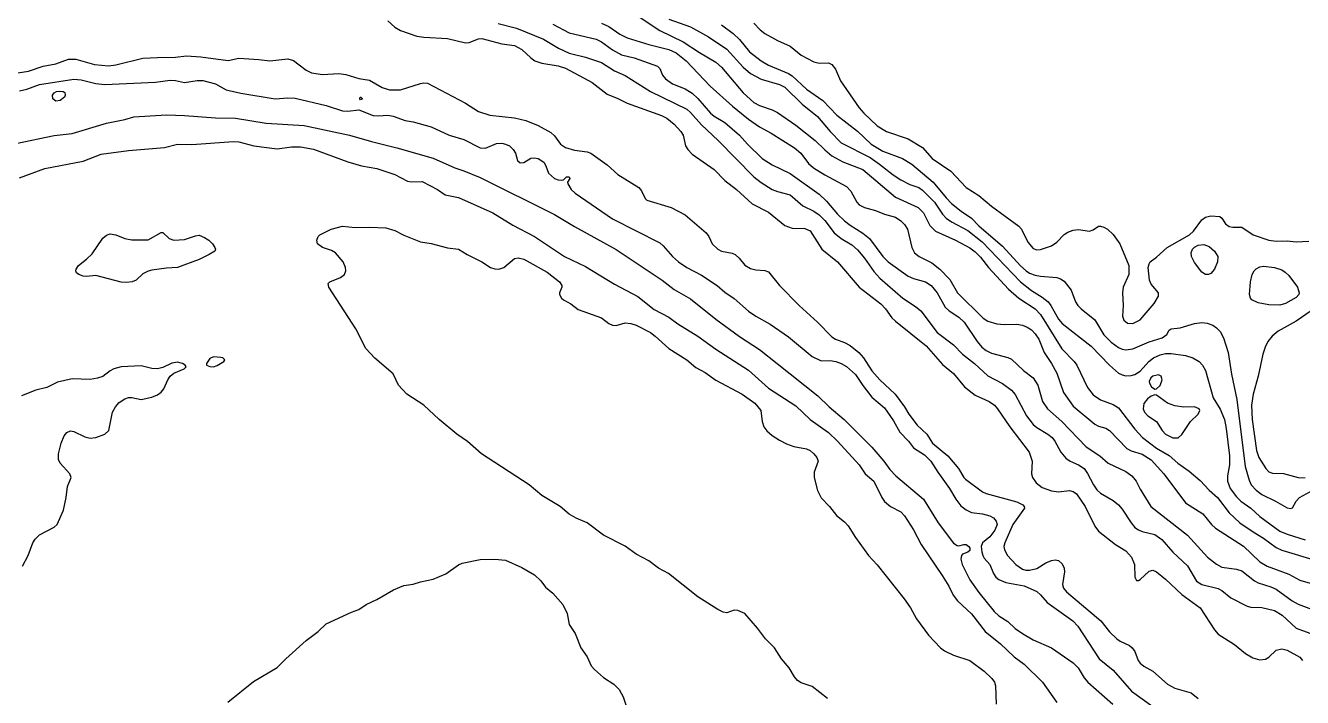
# Model space of a CAD drawing. Extents: x 474277 to 475042, y 254928 to 255625.
# Drawn here: x 474377.3 to 474431.3, y 255357.6 to 255386 of the extents above; entities that cross this region are included whole.
import ezdxf

# ---------------------------------------------------------------- set-up
doc = ezdxf.new("R2010")
doc.units = 0
doc.header["$MEASUREMENT"] = 0
doc.layers.add('BaseMapV2_DTM_export_MonNov09090547073261 — entities', color=1, linetype='CONTINUOUS')

msp = doc.modelspace()

# ---------------------------------------------------------------- linework, layer by layer
at = {"layer": 'BaseMapV2_DTM_export_MonNov09090547073261 — entities', "color": 15, "linetype": 'Continuous', "true_color": 0xb7484b}
for points in [[(474392.649, 255386.199, 85.25), (474392.948, 255385.934, 85.25), (474393.178, 255385.797, 85.25), (474393.868, 255385.555, 85.25), (474394.175, 255385.51, 85.25), (474395.172, 255385.456, 85.25), (474395.938, 255385.267, 85.25), (474396.092, 255385.287, 85.25), (474396.475, 255385.442, 85.25), (474396.628, 255385.453, 85.25), (474397.472, 255385.235, 85.25), (474398.009, 255385.157, 85.25), (474398.315, 255384.992, 85.25), (474398.699, 255384.63, 85.25), (474398.863, 255384.512, 85.25), (474399.159, 255384.415, 85.25), (474399.849, 255384.302, 85.25), (474400.156, 255384.194, 85.25), (474401.293, 255383.592, 85.25), (474401.919, 255383.099, 85.25), (474402.379, 255382.921, 85.25), (474402.763, 255382.725, 85.25), (474404.219, 255382.198, 85.25), (474404.449, 255382.088, 85.25), (474404.761, 255381.829, 85.25), (474405.043, 255381.522, 85.25), (474405.129, 255381.368, 85.25), (474405.228, 255380.908, 85.25), (474405.33, 255380.755, 85.25), (474405.523, 255380.564, 85.25), (474406.443, 255379.906, 85.25), (474406.9, 255379.452, 85.25), (474407.384, 255379.068, 85.25), (474408.053, 255378.465, 85.25), (474408.743, 255378.102, 85.25), (474409.43, 255377.535, 85.25), (474409.74, 255377.424, 85.25), (474410.277, 255377.417, 85.25), (474410.507, 255377.314, 85.25), (474411.001, 255376.538, 85.25), (474411.655, 255376.001, 85.25), (474412.578, 255374.928, 85.25), (474413.497, 255374.22, 85.25), (474413.692, 255374.008, 85.25), (474413.957, 255373.632, 85.25), (474414.111, 255373.488, 85.25), (474415.414, 255372.456, 85.25), (474416.104, 255371.659, 85.25), (474416.564, 255371.279, 85.25), (474417.028, 255370.71, 85.25), (474417.484, 255370.356, 85.25), (474418.074, 255370.097, 85.25), (474418.293, 255369.944, 85.25), (474418.426, 255369.79, 85.25), (474418.946, 255369.024, 85.25), (474419.772, 255367.95, 85.25), (474419.887, 255367.567, 85.25), (474419.861, 255367.03, 85.25), (474419.911, 255366.877, 85.25), (474420.066, 255366.647, 85.25), (474420.321, 255366.451, 85.25), (474420.705, 255366.313, 85.25), (474421.012, 255366.276, 85.25), (474421.472, 255366.327, 85.25), (474421.625, 255366.29, 85.25), (474421.763, 255366.187, 85.25), (474422.134, 255365.65, 85.25), (474422.545, 255364.821, 85.25), (474422.698, 255364.607, 85.25), (474423.419, 255364.04, 85.25), (474423.849, 255363.769, 85.25), (474424.098, 255363.503, 85.25), (474424.214, 255363.196, 85.25), (474424.238, 255362.659, 85.25), (474424.309, 255362.519, 85.25), (474424.385, 255362.518, 85.25), (474424.462, 255362.56, 85.25), (474424.845, 255362.913, 85.25), (474424.999, 255362.949, 85.25), (474425.152, 255362.888, 85.25), (474425.535, 255362.58, 85.25), (474426.226, 255361.92, 85.25), (474426.993, 255361.356, 85.25), (474427.599, 255360.436, 85.25), (474427.759, 255360.252, 85.25), (474428.449, 255359.81, 85.25), (474428.909, 255359.436, 85.25), (474429.216, 255359.252, 85.25), (474429.523, 255359.16, 85.25), (474429.753, 255359.188, 85.25), (474429.906, 255359.272, 85.25), (474430.213, 255359.577, 85.25), (474430.443, 255359.633, 85.25), (474430.673, 255359.569, 85.25), (474431.209, 255359.278, 85.25), (474431.325, 255359.132, 85.25)], [(474397.319, 255386.092, 85), (474398.085, 255385.898, 85), (474399.226, 255385.432, 85), (474399.866, 255385.049, 85), (474400.309, 255384.838, 85), (474400.999, 255384.664, 85), (474401.688, 255384.435, 85), (474402.226, 255384.091, 85), (474402.686, 255383.89, 85), (474403.759, 255383.206, 85), (474405.293, 255382.466, 85), (474405.446, 255382.327, 85), (474405.906, 255381.796, 85), (474406.614, 255381.138, 85), (474408.127, 255379.605, 85), (474408.437, 255379.355, 85), (474408.897, 255379.067, 85), (474409.127, 255378.978, 85), (474409.663, 255378.838, 85), (474410.199, 255378.378, 85), (474410.66, 255378.148, 85), (474410.879, 255377.995, 85), (474411.12, 255377.747, 85), (474411.515, 255377.228, 85), (474411.823, 255376.998, 85), (474412.27, 255376.725, 85), (474412.5, 255376.516, 85), (474412.807, 255376.16, 85), (474413.191, 255375.6, 85), (474413.455, 255375.311, 85), (474414.417, 255374.463, 85), (474414.954, 255374.116, 85), (474415.184, 255373.93, 85), (474415.875, 255373.011, 85), (474416.564, 255372.485, 85), (474416.95, 255372.091, 85), (474417.453, 255371.707, 85), (474418.021, 255371.175, 85), (474418.635, 255370.86, 85), (474419.018, 255370.575, 85), (474419.171, 255370.385, 85), (474419.652, 255369.484, 85), (474419.938, 255369.121, 85), (474420.091, 255368.997, 85), (474420.551, 255368.715, 85), (474420.734, 255368.564, 85), (474420.85, 255368.41, 85), (474421.107, 255367.95, 85), (474421.318, 255367.701, 85), (474421.501, 255367.567, 85), (474421.855, 255367.412, 85), (474422.085, 255367.257, 85), (474422.238, 255367.047, 85), (474422.48, 255366.57, 85), (474422.622, 255366.356, 85), (474422.775, 255366.217, 85), (474423.312, 255365.91, 85), (474423.542, 255365.722, 85), (474423.695, 255365.543, 85), (474424.074, 255364.96, 85), (474424.232, 255364.767, 85), (474424.385, 255364.659, 85), (474424.539, 255364.596, 85), (474425.075, 255364.459, 85), (474425.382, 255364.26, 85), (474425.842, 255363.723, 85), (474426.456, 255363.14, 85), (474426.839, 255362.497, 85), (474427.069, 255362.349, 85), (474427.759, 255362.182, 85), (474427.912, 255362.092, 85), (474428.296, 255361.779, 85), (474428.986, 255361.427, 85), (474429.139, 255361.392, 85), (474429.599, 255361.383, 85), (474430.136, 255361.247, 85), (474430.468, 255361.049, 85), (474431.056, 255360.507, 85), (474432.206, 255360.085, 85)], [(474399.619, 255386.06, 84.75), (474400.309, 255385.696, 84.75), (474401.459, 255385.43, 84.75), (474401.689, 255385.317, 84.75), (474402.149, 255384.976, 84.75), (474402.533, 255384.759, 84.75), (474403.069, 255384.632, 84.75), (474404.049, 255384.282, 84.75), (474404.143, 255384.18, 84.75), (474404.262, 255383.899, 84.75), (474404.383, 255383.745, 84.75), (474404.68, 255383.531, 84.75), (474405.216, 255383.324, 84.75), (474405.523, 255383.136, 84.75), (474405.753, 255382.917, 84.75), (474406.295, 255382.289, 84.75), (474406.443, 255382.169, 84.75), (474406.903, 255381.9, 84.75), (474407.517, 255381.37, 84.75), (474407.854, 255380.985, 84.75), (474408.478, 255380.372, 84.75), (474408.897, 255380.109, 84.75), (474409.663, 255379.745, 84.75), (474410.89, 255378.874, 84.75), (474411.197, 255378.566, 84.75), (474411.657, 255378.027, 84.75), (474411.964, 255377.738, 84.75), (474412.194, 255377.551, 84.75), (474412.731, 255377.221, 84.75), (474413.016, 255376.998, 84.75), (474413.574, 255376.227, 84.75), (474413.804, 255376.001, 84.75), (474414.647, 255375.402, 84.75), (474414.877, 255375.298, 84.75), (474415.386, 255375.158, 84.75), (474415.616, 255375.004, 84.75), (474415.872, 255374.698, 84.75), (474416.22, 255374.084, 84.75), (474416.376, 255373.931, 84.75), (474416.794, 255373.66, 84.75), (474417.024, 255373.456, 84.75), (474417.568, 255372.627, 84.75), (474417.768, 255372.397, 84.75), (474417.944, 255372.253, 84.75), (474418.175, 255372.137, 84.75), (474418.865, 255371.959, 84.75), (474419.018, 255371.884, 84.75), (474419.527, 255371.401, 84.75), (474419.933, 255371.094, 84.75), (474420.133, 255370.787, 84.75), (474420.328, 255370.097, 84.75), (474420.543, 255369.79, 84.75), (474421.148, 255369.254, 84.75), (474422.178, 255368.18, 84.75), (474422.748, 255367.797, 84.75), (474423.112, 255367.49, 84.75), (474423.849, 255367.135, 84.75), (474424.107, 255366.953, 84.75), (474424.291, 255366.723, 84.75), (474424.462, 255366.38, 84.75), (474424.904, 255365.65, 84.75), (474426.456, 255364.444, 84.75), (474427.303, 255363.503, 84.75), (474427.682, 255363.209, 84.75), (474427.912, 255363.088, 84.75), (474428.526, 255363, 84.75), (474428.756, 255362.922, 84.75), (474429.293, 255362.505, 84.75), (474429.446, 255362.424, 84.75), (474429.983, 255362.254, 84.75), (474430.213, 255362.148, 84.75), (474430.88, 255361.663, 84.75), (474431.133, 255361.524, 84.75), (474431.823, 255361.27, 84.75)], [(474401.689, 255386.109, 84.5), (474401.987, 255385.969, 84.5), (474402.456, 255385.635, 84.5), (474402.763, 255385.478, 84.5), (474403.683, 255385.198, 84.5), (474404.526, 255384.992, 84.5), (474404.833, 255384.855, 84.5), (474405.256, 255384.512, 84.5), (474406.28, 255383.439, 84.5), (474407.219, 255382.595, 84.5), (474407.9, 255382.037, 84.5), (474408.36, 255381.723, 84.5), (474408.863, 255381.445, 84.5), (474409.848, 255380.832, 84.5), (474410.105, 255380.602, 84.5), (474410.43, 255380.167, 84.5), (474410.651, 255379.988, 84.5), (474411.12, 255379.679, 84.5), (474412.04, 255379.195, 84.5), (474412.221, 255378.991, 84.5), (474412.472, 255378.531, 84.5), (474412.577, 255378.416, 84.5), (474412.807, 255378.298, 84.5), (474413.267, 255378.181, 84.5), (474413.651, 255378.019, 84.5), (474414.111, 255377.89, 84.5), (474414.341, 255377.739, 84.5), (474414.494, 255377.582, 84.5), (474414.624, 255377.381, 84.5), (474414.806, 255376.615, 84.5), (474414.918, 255376.384, 84.5), (474415.108, 255376.231, 84.5), (474415.644, 255375.959, 84.5), (474415.992, 255375.694, 84.5), (474416.411, 255375.25, 84.5), (474416.733, 255374.698, 84.5), (474417.815, 255373.624, 84.5), (474418.021, 255373.498, 84.5), (474418.405, 255373.385, 84.5), (474418.711, 255373.346, 84.5), (474419.248, 255373.359, 84.5), (474419.478, 255373.321, 84.5), (474419.686, 255373.241, 84.5), (474419.861, 255373.122, 84.5), (474420.015, 255372.96, 84.5), (474420.168, 255372.732, 84.5), (474420.405, 255372.167, 84.5), (474420.711, 255371.707, 84.5), (474420.935, 255371.288, 84.5), (474421.215, 255370.48, 84.5), (474421.625, 255369.892, 84.5), (474422.545, 255369.129, 84.5), (474422.698, 255369.052, 84.5), (474423.005, 255368.961, 84.5), (474423.167, 255368.87, 84.5), (474423.889, 255368.103, 84.5), (474424.079, 255368.01, 84.5), (474424.539, 255367.861, 84.5), (474424.922, 255367.618, 84.5), (474425.459, 255367.03, 84.5), (474426.379, 255365.81, 84.5), (474427.11, 255365.343, 84.5), (474427.48, 255364.883, 84.5), (474427.639, 255364.73, 84.5), (474428.833, 255363.969, 84.5), (474429.523, 255363.302, 84.5), (474429.828, 255363.12, 84.5), (474430.749, 255362.786, 84.5), (474431.209, 255362.53, 84.5), (474431.746, 255362.375, 84.5)], [(474403.069, 255386.507, 84.25), (474404.143, 255385.798, 84.25), (474405.14, 255385.315, 84.25), (474405.83, 255384.857, 84.25), (474406.52, 255384.448, 84.25), (474406.75, 255384.239, 84.25), (474407.67, 255383.157, 84.25), (474408.13, 255382.752, 84.25), (474408.36, 255382.615, 84.25), (474408.897, 255382.434, 84.25), (474409.127, 255382.326, 84.25), (474409.893, 255381.793, 84.25), (474410.717, 255381.138, 84.25), (474411.12, 255380.737, 84.25), (474411.427, 255380.49, 84.25), (474411.887, 255380.236, 84.25), (474412.731, 255379.91, 84.25), (474414.111, 255378.74, 84.25), (474415.078, 255378.301, 84.25), (474415.3, 255378.071, 84.25), (474415.568, 255377.535, 84.25), (474415.798, 255377.301, 84.25), (474416.655, 255376.921, 84.25), (474417.254, 255376.595, 84.25), (474417.484, 255376.433, 84.25), (474417.714, 255376.204, 84.25), (474418.046, 255375.771, 84.25), (474418.886, 255374.851, 84.25), (474419.33, 255374.468, 84.25), (474420.015, 255374.008, 84.25), (474420.244, 255373.778, 84.25), (474421.152, 255372.321, 84.25), (474421.671, 255371.784, 84.25), (474421.778, 255371.637, 84.25), (474422.238, 255370.686, 84.25), (474422.468, 255370.373, 84.25), (474422.775, 255370.17, 84.25), (474423.312, 255369.973, 84.25), (474423.542, 255369.828, 84.25), (474424.232, 255368.92, 84.25), (474424.56, 255368.564, 84.25), (474425.152, 255368.119, 84.25), (474425.689, 255367.802, 84.25), (474426.047, 255367.49, 84.25), (474426.532, 255367.15, 84.25), (474426.992, 255366.757, 84.25), (474427.382, 255366.34, 84.25), (474427.731, 255366.033, 84.25), (474428.219, 255365.385, 84.25), (474428.679, 255364.955, 84.25), (474429.232, 255364.576, 84.25), (474429.676, 255364.317, 84.25), (474430.213, 255363.915, 84.25), (474430.443, 255363.802, 84.25), (474431.9, 255363.361, 84.25)], [(474404.526, 255386.276, 84), (474405.446, 255385.943, 84), (474406.213, 255385.529, 84), (474406.98, 255385.006, 84), (474407.67, 255384.244, 84), (474407.977, 255383.969, 84), (474408.437, 255383.731, 84), (474409.203, 255383.509, 84), (474409.433, 255383.39, 84), (474410.162, 255382.672, 84), (474410.814, 255382.15, 84), (474411.35, 255381.517, 84), (474411.81, 255381.041, 84), (474413.037, 255380.412, 84), (474413.436, 255380.142, 84), (474414.008, 255379.682, 84), (474414.341, 255379.468, 84), (474414.724, 255379.277, 84), (474415.107, 255379.148, 84), (474415.261, 255379.042, 84), (474415.756, 255378.531, 84), (474416.104, 255378.016, 84), (474416.258, 255377.854, 84), (474416.488, 255377.697, 84), (474417.178, 255377.325, 84), (474417.78, 255376.845, 84), (474419.401, 255375.16, 84), (474419.861, 255374.789, 84), (474420.321, 255374.512, 84), (474420.567, 255374.314, 84), (474420.686, 255374.161, 84), (474421.012, 255373.575, 84), (474421.165, 255373.395, 84), (474422.392, 255372.431, 84), (474423.158, 255371.624, 84), (474423.542, 255371.293, 84), (474423.695, 255371.216, 84), (474423.849, 255371.182, 84), (474424.079, 255371.193, 84), (474424.232, 255371.236, 84), (474424.462, 255371.373, 84), (474424.821, 255371.784, 84), (474425.02, 255371.937, 84), (474425.305, 255372.075, 84), (474425.535, 255372.129, 84), (474425.765, 255372.126, 84), (474426.379, 255372.04, 84), (474426.688, 255371.937, 84), (474426.951, 255371.784, 84), (474427.097, 255371.631, 84), (474427.221, 255371.401, 84), (474427.541, 255370.25, 84), (474427.836, 255369.776, 84), (474428.019, 255369.33, 84), (474428.101, 255368.947, 84), (474428.233, 255367.797, 84), (474428.237, 255367.413, 84), (474428.153, 255366.953, 84), (474428.152, 255366.723, 84), (474428.267, 255366.417, 84), (474428.526, 255366.057, 84), (474428.716, 255365.88, 84), (474429.139, 255365.581, 84), (474429.523, 255365.22, 84), (474430.366, 255364.601, 84), (474430.673, 255364.474, 84), (474431.439, 255364.245, 84)], [(474408.13, 255386.107, 83.5), (474408.385, 255385.816, 83.5), (474408.59, 255385.663, 83.5), (474409.127, 255385.368, 83.5), (474409.663, 255385.131, 83.5), (474410.124, 255384.743, 83.5), (474410.66, 255384.466, 83.5), (474410.89, 255384.411, 83.5), (474411.274, 255384.427, 83.5), (474411.427, 255384.357, 83.5), (474411.58, 255384.163, 83.5), (474411.781, 255383.669, 83.5), (474412.581, 255382.519, 83.5), (474412.776, 255382.289, 83.5), (474413.344, 255381.752, 83.5), (474413.727, 255381.52, 83.5), (474414.647, 255381.207, 83.5), (474415.261, 255380.842, 83.5), (474415.668, 255380.372, 83.5), (474416.45, 255379.835, 83.5), (474417.1, 255379.145, 83.5), (474417.638, 255378.804, 83.5), (474418.175, 255378.354, 83.5), (474419.325, 255377.518, 83.5), (474419.442, 255377.381, 83.5), (474419.708, 255376.83, 83.5), (474419.938, 255376.567, 83.5), (474420.091, 255376.514, 83.5), (474420.245, 255376.525, 83.5), (474420.705, 255376.68, 83.5), (474420.935, 255376.837, 83.5), (474421.242, 255377.155, 83.5), (474421.395, 255377.253, 83.5), (474421.625, 255377.345, 83.5), (474421.855, 255377.375, 83.5), (474422.315, 255377.296, 83.5), (474422.468, 255377.352, 83.5), (474422.698, 255377.508, 83.5), (474422.775, 255377.514, 83.5), (474422.928, 255377.473, 83.5), (474423.082, 255377.381, 83.5), (474423.312, 255377.158, 83.5), (474423.594, 255376.768, 83.5), (474423.983, 255375.848, 83.5), (474423.982, 255375.464, 83.5), (474423.747, 255374.928, 83.5), (474423.712, 255374.698, 83.5), (474423.74, 255374.161, 83.5), (474423.711, 255373.701, 83.5), (474423.772, 255373.53, 83.5), (474423.925, 255373.412, 83.5), (474424.155, 255373.394, 83.5), (474424.462, 255373.55, 83.5), (474425.051, 255374.238, 83.5), (474425.232, 255374.544, 83.5), (474425.229, 255374.698, 83.5), (474424.922, 255375.056, 83.5), (474424.856, 255375.234, 83.5), (474424.797, 255375.771, 83.5), (474424.835, 255375.924, 83.5), (474424.887, 255376.001, 83.5), (474425.152, 255376.197, 83.5), (474425.607, 255376.615, 83.5), (474426.549, 255377.151, 83.5), (474426.714, 255377.305, 83.5), (474427.069, 255377.785, 83.5), (474427.222, 255377.899, 83.5), (474427.452, 255377.954, 83.5), (474427.828, 255377.918, 83.5), (474427.912, 255377.85, 83.5), (474428.066, 255377.611, 83.5), (474428.219, 255377.497, 83.5), (474428.372, 255377.465, 83.5), (474428.756, 255377.473, 83.5), (474429.234, 255377.151, 83.5), (474429.906, 255376.919, 83.5), (474430.213, 255376.88, 83.5), (474430.673, 255376.893, 83.5), (474431.056, 255376.846, 83.5), (474431.593, 255376.882, 83.5)], [(474406.75, 255386.031, 83.75), (474407.255, 255385.662, 83.75), (474407.517, 255385.41, 83.75), (474407.944, 255384.896, 83.75), (474408.437, 255384.506, 83.75), (474408.743, 255384.33, 83.75), (474409.587, 255383.972, 83.75), (474409.74, 255383.878, 83.75), (474410.354, 255383.312, 83.75), (474411.044, 255382.826, 83.75), (474411.632, 255382.212, 83.75), (474412.5, 255381.529, 83.75), (474413.084, 255380.985, 83.75), (474413.574, 255380.693, 83.75), (474414.415, 255380.372, 83.75), (474414.801, 255380.14, 83.75), (474415.711, 255379.375, 83.75), (474416.258, 255378.71, 83.75), (474416.488, 255378.475, 83.75), (474416.888, 255378.148, 83.75), (474417.331, 255377.845, 83.75), (474417.638, 255377.528, 83.75), (474418.635, 255376.667, 83.75), (474419.401, 255375.834, 83.75), (474419.635, 255375.618, 83.75), (474419.785, 255375.521, 83.75), (474420.015, 255375.435, 83.75), (474420.245, 255375.391, 83.75), (474420.935, 255375.34, 83.75), (474421.088, 255375.286, 83.75), (474421.242, 255375.183, 83.75), (474421.548, 255374.799, 83.75), (474421.731, 255374.314, 83.75), (474421.823, 255374.161, 83.75), (474421.97, 255374.008, 83.75), (474422.538, 255373.547, 83.75), (474422.928, 255372.908, 83.75), (474423.235, 255372.605, 83.75), (474423.542, 255372.383, 83.75), (474423.695, 255372.311, 83.75), (474423.849, 255372.281, 83.75), (474424.155, 255372.327, 83.75), (474424.845, 255372.616, 83.75), (474425.396, 255372.781, 83.75), (474425.589, 255372.934, 83.75), (474425.689, 255373.111, 83.75), (474425.765, 255373.17, 83.75), (474426.149, 255373.21, 83.75), (474426.762, 255373.396, 83.75), (474427.069, 255373.43, 83.75), (474427.299, 255373.406, 83.75), (474427.529, 255373.32, 83.75), (474427.682, 255373.215, 83.75), (474427.836, 255373.052, 83.75), (474427.989, 255372.787, 83.75), (474428.176, 255372.167, 83.75), (474428.327, 255371.247, 83.75), (474428.546, 255370.174, 83.75), (474428.902, 255367.337, 83.75), (474429.063, 255366.764, 83.75), (474429.157, 255366.57, 83.75), (474429.368, 255366.34, 83.75), (474429.599, 255366.162, 83.75), (474430.186, 255365.88, 83.75), (474430.673, 255365.595, 83.75), (474430.826, 255365.559, 83.75), (474430.903, 255365.592, 83.75), (474431.049, 255365.88, 83.75), (474431.2, 255366.033, 83.75), (474431.976, 255366.452, 83.75)], [(474376.999, 255383.999, 85.5), (474377.459, 255384.076, 85.5), (474378.073, 255384.287, 85.5), (474378.61, 255384.384, 85.5), (474379.146, 255384.573, 85.5), (474379.453, 255384.586, 85.5), (474380.249, 255384.359, 85.5), (474380.833, 255384.294, 85.5), (474381.14, 255384.337, 85.5), (474382.29, 255384.619, 85.5), (474382.903, 255384.657, 85.5), (474383.67, 255384.658, 85.5), (474384.13, 255384.715, 85.5), (474384.744, 255384.685, 85.5), (474385.894, 255384.527, 85.5), (474386.354, 255384.616, 85.5), (474387.197, 255384.567, 85.5), (474387.657, 255384.508, 85.5), (474388.424, 255384.59, 85.5), (474388.654, 255384.526, 85.5), (474389.191, 255384.112, 85.5), (474389.421, 255384.002, 85.5), (474389.881, 255383.932, 85.5), (474390.571, 255383.967, 85.5), (474390.878, 255383.938, 85.5), (474391.415, 255383.766, 85.5), (474391.875, 255383.697, 85.5), (474392.411, 255383.382, 85.5), (474392.718, 255383.282, 85.5), (474393.178, 255383.284, 85.5), (474394.022, 255383.549, 85.5), (474394.175, 255383.573, 85.5), (474394.328, 255383.558, 85.5), (474395.938, 255382.715, 85.5), (474396.484, 255382.365, 85.5), (474396.955, 255382.212, 85.5), (474398.009, 255382.099, 85.5), (474398.478, 255381.982, 85.5), (474399.005, 255381.774, 85.5), (474399.542, 255381.471, 85.5), (474399.696, 255381.34, 85.5), (474399.955, 255380.985, 85.5), (474400.156, 255380.843, 85.5), (474400.539, 255380.733, 85.5), (474401.076, 255380.665, 85.5), (474401.229, 255380.607, 85.5), (474401.919, 255380.106, 85.5), (474402.379, 255379.695, 85.5), (474403.255, 255379.145, 85.5), (474403.376, 255379.01, 85.5), (474403.524, 255378.685, 85.5), (474403.606, 255378.609, 85.5), (474404.631, 255378.301, 85.5), (474405.216, 255377.997, 85.5), (474406.114, 255377.228, 85.5), (474406.224, 255377.075, 85.5), (474406.366, 255376.767, 85.5), (474406.596, 255376.535, 85.5), (474406.75, 255376.457, 85.5), (474407.21, 255376.367, 85.5), (474407.334, 255376.308, 85.5), (474407.507, 255376.154, 85.5), (474407.747, 255375.863, 85.5), (474407.977, 255375.715, 85.5), (474408.207, 255375.659, 85.5), (474408.59, 255375.63, 85.5), (474408.743, 255375.578, 85.5), (474409.207, 255375.004, 85.5), (474410.047, 255374.152, 85.5), (474410.814, 255373.449, 85.5), (474411.427, 255372.837, 85.5), (474411.58, 255372.726, 85.5), (474411.964, 255372.587, 85.5), (474412.194, 255372.465, 85.5), (474412.569, 255372.167, 85.5), (474412.761, 255371.937, 85.5), (474413.114, 255371.387, 85.5), (474413.458, 255371.017, 85.5), (474414.104, 255370.404, 85.5), (474414.495, 255369.867, 85.5), (474414.675, 255369.56, 85.5), (474415.031, 255369.094, 85.5), (474415.433, 255368.717, 85.5), (474415.678, 255368.333, 85.5), (474416.327, 255367.797, 85.5), (474416.778, 255367.26, 85.5), (474417.005, 255366.877, 85.5), (474417.08, 255366.8, 85.5), (474417.791, 255366.277, 85.5), (474417.944, 255366.195, 85.5), (474419.248, 255365.842, 85.5), (474419.496, 255365.727, 85.5), (474419.559, 255365.65, 85.5), (474419.569, 255365.573, 85.5), (474419.07, 255364.883, 85.5), (474418.731, 255364.116, 85.5), (474418.69, 255363.963, 85.5), (474418.725, 255363.81, 85.5), (474418.856, 255363.58, 85.5), (474419.197, 255363.196, 85.5), (474419.478, 255363.004, 85.5), (474419.631, 255362.958, 85.5), (474419.785, 255362.952, 85.5), (474420.091, 255363.028, 85.5), (474420.475, 255363.267, 85.5), (474420.705, 255363.368, 85.5), (474420.858, 255363.4, 85.5), (474421.012, 255363.372, 85.5), (474421.165, 255363.231, 85.5), (474421.249, 255363.043, 85.5), (474421.26, 255362.889, 85.5), (474421.178, 255362.353, 85.5), (474421.221, 255362.199, 85.5), (474421.339, 255362.046, 85.5), (474422.791, 255360.819, 85.5), (474423.158, 255360.34, 85.5), (474423.474, 255360.052, 85.5), (474423.619, 255359.949, 85.5), (474424.002, 255359.765, 85.5), (474424.125, 255359.669, 85.5), (474424.234, 255359.516, 85.5), (474424.381, 255359.132, 85.5), (474424.462, 255359.023, 85.5), (474424.615, 255358.895, 85.5), (474424.999, 255358.687, 85.5), (474425.612, 255358.126, 85.5), (474425.919, 255357.962, 85.5), (474426.609, 255357.763, 85.5), (474426.916, 255357.531, 85.5)], [(474377.076, 255383.243, 85.75), (474377.383, 255383.316, 85.75), (474377.92, 255383.503, 85.75), (474379.376, 255383.733, 85.75), (474379.683, 255383.705, 85.75), (474380.296, 255383.549, 85.75), (474380.68, 255383.506, 85.75), (474382.827, 255383.601, 85.75), (474383.44, 255383.697, 85.75), (474383.67, 255383.68, 85.75), (474384.054, 255383.595, 85.75), (474384.59, 255383.672, 85.75), (474384.82, 255383.676, 85.75), (474385.357, 255383.533, 85.75), (474385.817, 255383.276, 85.75), (474386.431, 255383.142, 85.75), (474387.887, 255382.895, 85.75), (474388.424, 255382.938, 85.75), (474388.731, 255382.932, 85.75), (474390.034, 255382.615, 85.75), (474390.724, 255382.396, 85.75), (474390.954, 255382.378, 85.75), (474391.415, 255382.44, 85.75), (474392.028, 255382.198, 85.75), (474392.258, 255382.181, 85.75), (474392.641, 255382.205, 85.75), (474392.871, 255382.174, 85.75), (474393.386, 255381.982, 85.75), (474393.715, 255381.927, 85.75), (474394.482, 255381.721, 85.75), (474395.248, 255381.368, 85.75), (474395.862, 255381.186, 85.75), (474396.552, 255380.831, 85.75), (474396.782, 255380.817, 85.75), (474397.242, 255381.008, 85.75), (474397.472, 255381.02, 85.75), (474397.625, 255380.988, 85.75), (474397.786, 255380.908, 85.75), (474397.954, 255380.755, 85.75), (474398.047, 255380.602, 85.75), (474398.134, 255380.295, 85.75), (474398.239, 255380.199, 85.75), (474398.392, 255380.201, 85.75), (474398.699, 255380.388, 85.75), (474398.852, 255380.403, 85.75), (474399.005, 255380.376, 85.75), (474399.241, 255380.218, 85.75), (474399.332, 255380.065, 85.75), (474399.448, 255379.758, 85.75), (474399.696, 255379.532, 85.75), (474399.849, 255379.469, 85.75), (474400.002, 255379.454, 85.75), (474400.079, 255379.477, 85.75), (474400.208, 255379.605, 85.75), (474400.313, 255379.605, 85.75), (474400.341, 255379.528, 85.75), (474400.245, 255379.375, 85.75), (474400.257, 255379.298, 85.75), (474400.399, 255379.068, 85.75), (474400.575, 255378.915, 85.75), (474402.149, 255377.828, 85.75), (474404.143, 255376.804, 85.75), (474404.296, 255376.678, 85.75), (474404.686, 255376.231, 85.75), (474404.936, 255376.001, 85.75), (474405.293, 255375.771, 85.75), (474405.906, 255375.44, 85.75), (474406.577, 255375.004, 85.75), (474406.903, 255374.721, 85.75), (474407.286, 255374.447, 85.75), (474407.9, 255373.912, 85.75), (474408.207, 255373.703, 85.75), (474408.82, 255373.373, 85.75), (474409.587, 255372.834, 85.75), (474410.584, 255371.991, 85.75), (474410.967, 255371.817, 85.75), (474411.35, 255371.831, 85.75), (474411.592, 255371.784, 85.75), (474411.822, 255371.707, 85.75), (474412.04, 255371.579, 85.75), (474412.424, 255371.237, 85.75), (474412.731, 255370.77, 85.75), (474413.114, 255370.279, 85.75), (474413.651, 255369.832, 85.75), (474414.034, 255369.282, 85.75), (474414.297, 255368.794, 85.75), (474414.669, 255368.41, 85.75), (474414.877, 255368.126, 85.75), (474415.337, 255367.831, 85.75), (474415.601, 255367.567, 85.75), (474415.898, 255367.107, 85.75), (474416.402, 255366.417, 85.75), (474416.661, 255365.957, 85.75), (474416.871, 255365.68, 85.75), (474417.101, 255365.506, 85.75), (474417.331, 255365.398, 85.75), (474417.791, 255365.333, 85.75), (474418.098, 255365.251, 85.75), (474418.251, 255365.168, 85.75), (474418.377, 255365.036, 85.75), (474418.413, 255364.883, 85.75), (474418.319, 255364.653, 85.75), (474418.098, 255364.362, 85.75), (474417.791, 255364.116, 85.75), (474417.742, 255363.963, 85.75), (474417.76, 255363.733, 85.75), (474417.807, 255363.58, 85.75), (474417.868, 255363.467, 85.75), (474418.109, 255363.196, 85.75), (474418.253, 255362.813, 85.75), (474418.352, 255362.659, 85.75), (474418.481, 255362.563, 85.75), (474418.784, 255362.429, 85.75), (474419.555, 255362.297, 85.75), (474420.091, 255362.048, 85.75), (474420.245, 255361.918, 85.75), (474420.522, 255361.586, 85.75), (474421.607, 255360.819, 85.75), (474421.822, 255360.589, 85.75), (474422.731, 255359.209, 85.75), (474423.312, 255358.727, 85.75), (474424.098, 255357.829, 85.75), (474424.999, 255357.192, 85.75)], [(474378.788, 255382.825, 86), (474378.61, 255382.803, 86), (474378.485, 255382.902, 86), (474378.466, 255383.055, 86), (474378.533, 255383.15, 86), (474378.638, 255383.209, 86), (474378.763, 255383.23, 86), (474378.916, 255383.217, 86), (474378.993, 255383.163, 86), (474379.01, 255383.055, 86), (474378.97, 255382.979, 86), (474378.788, 255382.825, 86)], [(474391.571, 255382.902, 85.75), (474391.491, 255382.865, 85.75), (474391.457, 255382.902, 85.75), (474391.476, 255382.979, 85.75), (474391.508, 255382.979, 85.75), (474391.571, 255382.902, 85.75)], [(474376.923, 255381.005, 86), (474378.533, 255381.356, 86), (474379.3, 255381.439, 86), (474380.757, 255381.867, 86), (474381.523, 255382.027, 86), (474381.907, 255382.139, 86), (474383.287, 255382.222, 86), (474384.054, 255382.198, 86), (474385.357, 255382.092, 86), (474386.201, 255382.09, 86), (474387.504, 255381.875, 86), (474389.114, 255381.767, 86), (474391.031, 255381.358, 86), (474391.951, 255381.093, 86), (474393.025, 255380.834, 86), (474394.558, 255380.391, 86), (474395.478, 255379.976, 86), (474395.862, 255379.855, 86), (474396.552, 255379.567, 86), (474399.696, 255378.005, 86), (474400.539, 255377.503, 86), (474402.303, 255376.53, 86), (474404.245, 255375.234, 86), (474404.756, 255374.829, 86), (474405.446, 255374.432, 86), (474406.52, 255373.581, 86), (474407.517, 255372.85, 86), (474408.36, 255372.291, 86), (474409.114, 255371.707, 86), (474410.825, 255370.327, 86), (474411.308, 255369.867, 86), (474411.94, 255369.33, 86), (474413.114, 255368.163, 86), (474413.626, 255367.567, 86), (474413.881, 255367.219, 86), (474414.128, 255366.953, 86), (474415.297, 255365.957, 86), (474415.92, 255364.96, 86), (474416.564, 255364.105, 86), (474416.718, 255363.996, 86), (474416.794, 255363.981, 86), (474416.996, 255364.04, 86), (474417.101, 255364.04, 86), (474417.219, 255363.963, 86), (474417.263, 255363.886, 86), (474417.254, 255363.787, 86), (474417.178, 255363.711, 86), (474416.948, 255363.634, 86), (474416.899, 255363.58, 86), (474416.875, 255363.426, 86), (474416.927, 255363.196, 86), (474417.254, 255362.554, 86), (474417.638, 255362.006, 86), (474418.284, 255361.203, 86), (474418.481, 255361.027, 86), (474418.865, 255360.784, 86), (474419.171, 255360.493, 86), (474419.478, 255360.28, 86), (474419.938, 255360.012, 86), (474420.705, 255359.675, 86), (474421.625, 255359.04, 86), (474421.831, 255358.826, 86), (474422.085, 255358.395, 86), (474422.24, 255358.212, 86), (474423.297, 255357.292, 86)], [(474377.076, 255379.556, 86.25), (474378.15, 255379.952, 86.25), (474379.76, 255380.269, 86.25), (474380.526, 255380.557, 86.25), (474381.677, 255380.712, 86.25), (474383.21, 255380.846, 86.25), (474383.747, 255380.988, 86.25), (474384.36, 255380.974, 86.25), (474386.124, 255381.097, 86.25), (474386.354, 255381.079, 86.25), (474386.978, 255380.908, 86.25), (474387.964, 255380.788, 86.25), (474388.577, 255380.865, 86.25), (474388.961, 255380.876, 86.25), (474389.498, 255380.769, 86.25), (474390.954, 255380.229, 86.25), (474391.539, 255380.065, 86.25), (474392.181, 255379.955, 86.25), (474392.948, 255379.697, 86.25), (474393.485, 255379.424, 86.25), (474393.638, 255379.391, 86.25), (474394.098, 255379.408, 86.25), (474394.754, 255379.068, 86.25), (474395.071, 255378.838, 86.25), (474395.632, 255378.731, 86.25), (474397.087, 255378.071, 86.25), (474397.932, 255377.558, 86.25), (474398.852, 255377.078, 86.25), (474400.115, 255376.231, 86.25), (474400.999, 255375.809, 86.25), (474402.226, 255375.063, 86.25), (474403.223, 255374.531, 86.25), (474403.913, 255373.984, 86.25), (474404.526, 255373.656, 86.25), (474404.91, 255373.38, 86.25), (474405.753, 255372.859, 86.25), (474406.52, 255372.303, 86.25), (474407.9, 255371.413, 86.25), (474408.743, 255370.653, 86.25), (474409.893, 255369.909, 86.25), (474410.512, 255369.33, 86.25), (474411.274, 255368.777, 86.25), (474411.657, 255368.414, 86.25), (474412.577, 255367.413, 86.25), (474412.836, 255367.03, 86.25), (474413.199, 255366.723, 86.25), (474413.536, 255366.033, 86.25), (474413.651, 255365.858, 86.25), (474413.9, 255365.65, 86.25), (474414.341, 255365.421, 86.25), (474414.494, 255365.256, 86.25), (474414.877, 255364.667, 86.25), (474415.194, 255364.04, 86.25), (474416.083, 255362.736, 86.25), (474416.366, 255362.276, 86.25), (474416.559, 255361.893, 86.25), (474416.729, 255361.663, 86.25), (474417.331, 255361.105, 86.25), (474417.898, 255360.359, 86.25), (474418.558, 255359.839, 86.25), (474419.128, 255359.286, 86.25), (474419.559, 255358.979, 86.25), (474420.327, 255358.212, 86.25), (474420.935, 255357.359, 86.25)], [(474411.233, 255357.522, 86.5), (474410.584, 255358.032, 86.5), (474410.124, 255358.186, 86.5), (474409.965, 255358.289, 86.5), (474409.84, 255358.442, 86.5), (474409.624, 255358.826, 86.5), (474409.298, 255359.209, 86.5), (474408.995, 255359.669, 86.5), (474408.618, 255360.052, 86.5), (474408.283, 255360.507, 86.5), (474407.748, 255361.126, 86.5), (474407.44, 255361.252, 86.5), (474407.286, 255361.257, 86.5), (474406.98, 255361.157, 86.5), (474406.826, 255361.185, 86.5), (474406.596, 255361.287, 86.5), (474405.753, 255361.828, 86.5), (474404.511, 255362.813, 86.5), (474404.095, 255363.043, 86.5), (474403.683, 255363.351, 86.5), (474403.146, 255363.64, 86.5), (474402.686, 255363.978, 86.5), (474401.766, 255364.441, 86.5), (474401.076, 255364.964, 86.5), (474400.616, 255365.157, 86.5), (474400.309, 255365.33, 86.5), (474399.929, 255365.65, 86.5), (474399.159, 255366.118, 86.5), (474398.622, 255366.571, 86.5), (474396.61, 255367.873, 86.5), (474396.015, 255368.407, 86.5), (474395.57, 255368.717, 86.5), (474394.812, 255369.33, 86.5), (474394.175, 255369.945, 86.5), (474393.445, 255370.404, 86.5), (474393.101, 255370.784, 86.5), (474392.871, 255371.271, 86.5), (474392.105, 255371.93, 86.5), (474391.721, 255372.339, 86.5), (474391.299, 255373.164, 86.5), (474390.156, 255374.928, 86.5), (474390.12, 255375.081, 86.5), (474390.19, 255375.158, 86.5), (474390.648, 255375.336, 86.5), (474390.809, 255375.464, 86.5), (474390.868, 255375.618, 86.5), (474390.856, 255375.771, 86.5), (474390.759, 255376.001, 86.5), (474390.433, 255376.384, 86.5), (474390.264, 255376.482, 86.5), (474389.892, 255376.615, 86.5), (474389.677, 255376.768, 86.5), (474389.64, 255376.921, 86.5), (474389.701, 255377.075, 86.5), (474389.766, 255377.151, 86.5), (474390.253, 255377.381, 86.5), (474390.724, 255377.51, 86.5), (474391.261, 255377.451, 86.5), (474391.875, 255377.476, 86.5), (474392.565, 255377.44, 86.5), (474392.948, 255377.327, 86.5), (474393.331, 255377.13, 86.5), (474394.022, 255376.844, 86.5), (474394.482, 255376.779, 86.5), (474395.172, 255376.599, 86.5), (474395.637, 255376.538, 86.5), (474395.997, 255376.308, 86.5), (474396.628, 255376, 86.5), (474396.985, 255375.771, 86.5), (474397.165, 255375.702, 86.5), (474397.338, 255375.694, 86.5), (474397.547, 255375.771, 86.5), (474398.009, 255376.144, 86.5), (474398.162, 255376.166, 86.5), (474398.392, 255376.115, 86.5), (474399.389, 255375.572, 86.5), (474399.903, 255375.158, 86.5), (474399.998, 255375.004, 86.5), (474399.998, 255374.928, 86.5), (474399.902, 255374.698, 86.5), (474399.905, 255374.621, 86.5), (474399.99, 255374.468, 86.5), (474400.079, 255374.391, 86.5), (474400.386, 255374.222, 86.5), (474400.692, 255373.985, 86.5), (474401.689, 255373.628, 86.5), (474401.995, 255373.394, 86.5), (474402.144, 255373.317, 86.5), (474402.303, 255373.303, 86.5), (474402.686, 255373.416, 86.5), (474402.916, 255373.397, 86.5), (474403.146, 255373.318, 86.5), (474403.75, 255373.011, 86.5), (474403.958, 255372.857, 86.5), (474404.526, 255372.332, 86.5), (474405.284, 255371.861, 86.5), (474405.676, 255371.534, 86.5), (474406.06, 255371.327, 86.5), (474406.52, 255370.99, 86.5), (474407.624, 255370.404, 86.5), (474408.169, 255370.02, 86.5), (474408.415, 255369.714, 86.5), (474408.476, 255369.254, 86.5), (474408.551, 255369.024, 86.5), (474408.667, 255368.856, 86.5), (474408.897, 255368.661, 86.5), (474409.203, 255368.454, 86.5), (474409.51, 255368.302, 86.5), (474409.817, 255368.193, 86.5), (474410.354, 255368.088, 86.5), (474410.507, 255368.013, 86.5), (474410.66, 255367.879, 86.5), (474410.784, 255367.72, 86.5), (474410.849, 255367.567, 86.5), (474410.681, 255367.107, 86.5), (474410.668, 255366.877, 86.5), (474410.814, 255366.323, 86.5), (474410.967, 255366.019, 86.5), (474411.321, 255365.65, 86.5), (474411.616, 255365.266, 86.5), (474411.964, 255365.005, 86.5), (474412.117, 255364.836, 86.5), (474412.424, 255364.34, 86.5), (474412.968, 255363.58, 86.5), (474413.344, 255363.184, 86.5), (474414.481, 255361.739, 86.5), (474414.749, 255361.356, 86.5), (474415.007, 255360.896, 86.5), (474415.502, 255360.206, 86.5), (474416.021, 255359.669, 86.5), (474416.181, 255359.54, 86.5), (474416.564, 255359.362, 86.5), (474417.254, 255359.127, 86.5), (474417.868, 255358.677, 86.5), (474418.188, 255358.366, 86.5), (474418.297, 255358.212, 86.5), (474418.349, 255358.059, 86.5), (474418.368, 255357.292, 86.5)], [(474381.838, 255375.158, 86.5), (474381.6, 255375.127, 86.5), (474381.37, 255375.14, 86.5), (474380.296, 255375.421, 86.5), (474379.913, 255375.382, 86.5), (474379.76, 255375.399, 86.5), (474379.582, 255375.464, 86.5), (474379.484, 255375.541, 86.5), (474379.455, 255375.618, 86.5), (474379.467, 255375.694, 86.5), (474379.57, 255375.848, 86.5), (474379.913, 255376.111, 86.5), (474380.143, 255376.347, 86.5), (474380.603, 255377.004, 86.5), (474380.757, 255377.138, 86.5), (474380.91, 255377.187, 86.5), (474381.14, 255377.149, 86.5), (474381.523, 255376.985, 86.5), (474381.83, 255376.934, 86.5), (474382.52, 255376.93, 86.5), (474383.057, 255377.239, 86.5), (474383.133, 255377.242, 86.5), (474383.408, 255376.998, 86.5), (474383.594, 255376.927, 86.5), (474384.054, 255376.954, 86.5), (474384.514, 255377.108, 86.5), (474384.667, 255377.128, 86.5), (474384.897, 255377.035, 86.5), (474385.079, 255376.921, 86.5), (474385.232, 255376.768, 86.5), (474385.33, 255376.615, 86.5), (474385.356, 255376.538, 86.5), (474385.328, 255376.461, 86.5), (474385.087, 255376.308, 86.5), (474384.667, 255376.109, 86.5), (474383.747, 255375.758, 86.5), (474383.287, 255375.733, 86.5), (474382.673, 255375.653, 86.5), (474382.52, 255375.608, 86.5), (474382.29, 255375.497, 86.5), (474382.002, 255375.234, 86.5), (474381.838, 255375.158, 86.5)], [(474427.345, 255375.464, 83.75), (474427.222, 255375.467, 83.75), (474427.069, 255375.569, 83.75), (474426.762, 255375.973, 83.75), (474426.625, 255376.231, 83.75), (474426.611, 255376.384, 83.75), (474426.672, 255376.538, 83.75), (474426.762, 255376.627, 83.75), (474426.916, 255376.707, 83.75), (474427.146, 255376.731, 83.75), (474427.376, 255376.651, 83.75), (474427.599, 255376.461, 83.75), (474427.746, 255376.231, 83.75), (474427.734, 255376.001, 83.75), (474427.606, 255375.699, 83.75), (474427.452, 255375.512, 83.75), (474427.345, 255375.464, 83.75)], [(474430.611, 255374.238, 83.75), (474430.366, 255374.172, 83.75), (474429.906, 255374.183, 83.75), (474429.446, 255374.266, 83.75), (474429.183, 255374.391, 83.75), (474429.126, 255374.468, 83.75), (474429.084, 255374.621, 83.75), (474429.128, 255375.158, 83.75), (474429.2, 255375.464, 83.75), (474429.28, 255375.618, 83.75), (474429.369, 255375.713, 83.75), (474429.523, 255375.791, 83.75), (474429.676, 255375.814, 83.75), (474430.136, 255375.768, 83.75), (474430.443, 255375.672, 83.75), (474430.596, 255375.573, 83.75), (474430.749, 255375.419, 83.75), (474431.106, 255374.928, 83.75), (474431.18, 255374.698, 83.75), (474431.162, 255374.621, 83.75), (474431.056, 255374.497, 83.75), (474430.611, 255374.238, 83.75)], [(474431.693, 255373.931, 83.5), (474431.056, 255373.499, 83.5), (474430.289, 255373.066, 83.5), (474430.043, 255372.857, 83.5), (474429.864, 255372.627, 83.5), (474429.75, 255372.397, 83.5), (474429.65, 255372.091, 83.5), (474429.442, 255371.171, 83.5), (474429.232, 255370.404, 83.5), (474429.168, 255369.944, 83.5), (474429.193, 255369.33, 83.5), (474429.375, 255368.027, 83.5), (474429.476, 255367.72, 83.5), (474429.772, 255367.26, 83.5), (474429.906, 255367.116, 83.5), (474430.059, 255367.057, 83.5), (474430.519, 255367.04, 83.5), (474431.133, 255366.881, 83.5), (474431.439, 255366.868, 83.5)], [(474377.202, 255363.12, 86.25), (474377.436, 255363.58, 86.25), (474377.643, 255364.116, 86.25), (474377.736, 255364.27, 86.25), (474377.92, 255364.447, 86.25), (474378.533, 255364.773, 86.25), (474378.67, 255364.883, 86.25), (474378.93, 255365.496, 86.25), (474379.046, 255366.033, 86.25), (474379.107, 255366.493, 86.25), (474379.259, 255366.877, 86.25), (474379.208, 255367.03, 86.25), (474378.798, 255367.49, 86.25), (474378.719, 255367.643, 86.25), (474378.728, 255367.873, 86.25), (474378.84, 255368.333, 86.25), (474378.96, 255368.64, 86.25), (474379.07, 255368.781, 86.25), (474379.223, 255368.857, 86.25), (474379.376, 255368.826, 86.25), (474379.836, 255368.598, 86.25), (474380.066, 255368.544, 86.25), (474380.296, 255368.568, 86.25), (474380.679, 255368.717, 86.25), (474380.844, 255368.87, 86.25), (474381.011, 255369.637, 86.25), (474381.135, 255369.867, 86.25), (474381.293, 255370.057, 86.25), (474381.523, 255370.208, 86.25), (474381.677, 255370.257, 86.25), (474381.83, 255370.258, 86.25), (474382.213, 255370.18, 86.25), (474382.673, 255370.278, 86.25), (474382.903, 255370.373, 86.25), (474383.057, 255370.482, 86.25), (474383.18, 255370.634, 86.25), (474383.346, 255371.017, 86.25), (474383.448, 255371.171, 86.25), (474383.594, 255371.287, 86.25), (474384.034, 255371.477, 86.25), (474384.125, 255371.554, 86.25), (474384.085, 255371.631, 86.25), (474383.97, 255371.707, 86.25), (474383.747, 255371.759, 86.25), (474383.517, 255371.711, 86.25), (474383.133, 255371.527, 86.25), (474382.903, 255371.475, 86.25), (474382.673, 255371.495, 86.25), (474382.213, 255371.604, 86.25), (474381.37, 255371.565, 86.25), (474381.06, 255371.477, 86.25), (474380.91, 255371.394, 86.25), (474380.603, 255371.154, 86.25), (474380.373, 255371.076, 86.25), (474380.066, 255371.024, 86.25), (474379.3, 255371.057, 86.25), (474378.686, 255370.911, 86.25), (474378.226, 255370.687, 86.25), (474377.766, 255370.573, 86.25), (474377.153, 255370.34, 86.25)], [(474385.434, 255371.61, 86.25), (474385.711, 255371.784, 86.25), (474385.752, 255371.861, 86.25), (474385.671, 255371.937, 86.25), (474385.587, 255371.96, 86.25), (474385.28, 255371.98, 86.25), (474385.127, 255371.918, 86.25), (474384.976, 255371.707, 86.25), (474384.986, 255371.631, 86.25), (474385.127, 255371.569, 86.25), (474385.28, 255371.566, 86.25), (474385.434, 255371.61, 86.25)], [(474425.152, 255370.624, 84), (474425.305, 255370.773, 84), (474425.39, 255371.017, 84), (474425.341, 255371.171, 84), (474425.229, 255371.222, 84), (474424.999, 255371.166, 84), (474424.903, 255371.094, 84), (474424.838, 255370.94, 84), (474424.847, 255370.864, 84), (474424.933, 255370.71, 84), (474425.075, 255370.609, 84), (474425.152, 255370.624, 84)], [(474426.072, 255368.563, 84), (474426.226, 255368.701, 84), (474426.59, 255369.254, 84), (474426.91, 255369.56, 84), (474426.98, 255369.714, 84), (474426.958, 255369.79, 84), (474426.762, 255369.863, 84), (474426.302, 255369.848, 84), (474425.919, 255369.908, 84), (474425.612, 255370.028, 84), (474425.152, 255370.361, 84), (474425.075, 255370.377, 84), (474424.922, 255370.316, 84), (474424.769, 255370.2, 84), (474424.615, 255370.009, 84), (474424.584, 255369.79, 84), (474424.648, 255369.637, 84), (474424.783, 255369.484, 84), (474425.152, 255369.242, 84), (474425.392, 255368.87, 84), (474425.535, 255368.71, 84), (474425.842, 255368.551, 84), (474426.072, 255368.563, 84)], [(474385.888, 255357.369, 86.5), (474386.967, 255358.24, 86.5), (474387.964, 255358.835, 86.5), (474388.333, 255359.209, 86.5), (474389.201, 255359.976, 86.5), (474389.704, 255360.359, 86.5), (474390.034, 255360.691, 86.5), (474391.108, 255361.185, 86.5), (474391.415, 255361.287, 86.5), (474391.727, 255361.509, 86.5), (474392.181, 255361.709, 86.5), (474392.884, 255362.123, 86.5), (474393.331, 255362.314, 86.5), (474393.715, 255362.37, 86.5), (474394.022, 255362.467, 86.5), (474394.558, 255362.58, 86.5), (474395.095, 255362.804, 86.5), (474395.632, 255363.178, 86.5), (474395.785, 255363.256, 86.5), (474396.552, 255363.405, 86.5), (474397.165, 255363.427, 86.5), (474397.625, 255363.383, 86.5), (474398.315, 255363.072, 86.5), (474398.852, 255362.753, 86.5), (474399.113, 255362.506, 86.5), (474399.312, 255362.232, 86.5), (474399.619, 255361.98, 86.5), (474400.041, 255361.509, 86.5), (474400.237, 255361.126, 86.5), (474400.309, 255360.657, 86.5), (474400.573, 255360.282, 86.5), (474400.806, 255359.669, 86.5), (474401.076, 255359.286, 86.5), (474401.251, 255358.902, 86.5), (474401.382, 255358.749, 86.5), (474401.766, 255358.415, 86.5), (474402.198, 255358.136, 86.5), (474402.431, 255357.906, 86.5), (474402.605, 255357.599, 86.5), (474402.819, 255356.909, 86.5)]]:
    msp.add_polyline3d(points, dxfattribs=at)

doc.saveas('drawing.dxf')
